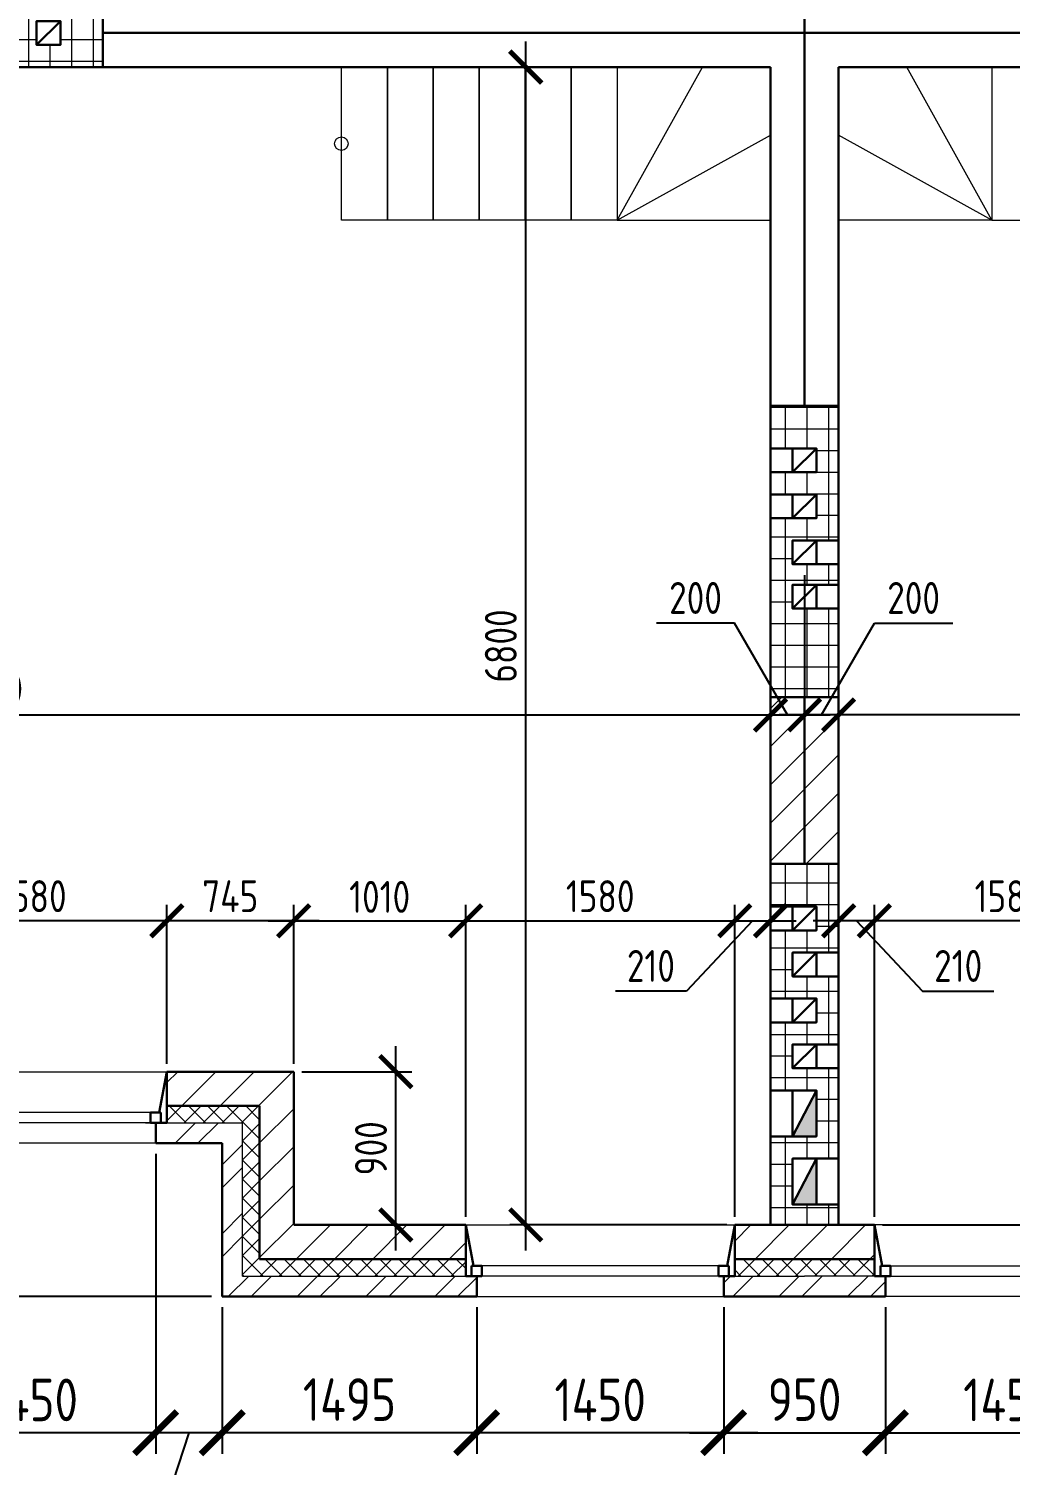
# Model space of a CAD drawing. Header units: millimetres. Extents: x -56498 to 234605, y -296269 to -29969.
# Drawn here: x 81026 to 86790, y -48897 to -40460 of the extents above; entities that cross this region are included whole.
import ezdxf

# ---------------------------------------------------------------- set-up
doc = ezdxf.new("R2010")
doc.units = ezdxf.units.MM
doc.header["$LTSCALE"] = 100
doc.header["$PDMODE"] = 35
for name, color, linetype, lineweight in [('0.3', 7, 'Continuous', 30), ('Розміри 0.09', 5, 'Continuous', 9), ('Тонкі 0.18', 142, 'Continuous', 18), ('Штрихування 0.09', 253, 'Continuous', 9)]:
    doc.layers.add(name, color=color, linetype=linetype, lineweight=lineweight)
doc.styles.add('GOST 2.304', font='CS_Gost2304.shx')
doc.dimstyles.new('SPDS', dxfattribs={"dimscale": 100, "dimtxt": 2.5, "dimasz": 2.5, "dimexe": 1.25, "dimexo": 0.625, "dimtad": 1, "dimrnd": 0.001, "dimtxsty": 'GOST 2.304', "dimblk": 'ARCHTICK', "dimcen": 2.5, "dimdle": 2, "dimadec": 0, "dimazin": 2, "dimtfac": 0.75, "dimtmove": 1, "dimatfit": 3, "dimfxl": 0, "dimtolj": 1, "dimarcsym": 0})
pattern_1 = [(45, (0, 59424.92), (-112.2532, 112.2532), [])]
pattern_2 = [(45, (0, 59424.92), (-56.1266, 56.1266), []), (135, (0, 59424.92), (-56.1266, -56.1266), [])]
pattern_3 = [(45, (0, 59424.92), (-202.05576, 202.05576), []), (45, (134.7, 59424.92), (-202.05576, 202.05576), [])]
pattern_4 = [(0, (0, 59424.92), (0, 127), []), (90, (0, 59424.92), (-127, 8e-15), [])]

# ---------------------------------------------------------------- blocks, each defined once
blk = doc.blocks.new('_ArchTick')
at = {"color": 0, "linetype": 'ByBlock', "const_width": 0.15}
blk.add_lwpolyline([(-0.5, -0.5), (0.5, 0.5)], dxfattribs=at)
blk = doc.blocks.new('*D986')
at = {"layer": 'Defpoints', "color": 0, "transparency": 16777216}
for p in [(83657.3, -47905.4), (85107.3, -47905.4), (83657.3, -48705.4)]:
    blk.add_point(p, dxfattribs=at)
at = {"layer": 'Розміри 0.09', "color": 0, "lineweight": -2, "transparency": 16777216}
for p, q in [((83657.3, -47967.9), (83657.3, -48830.4)), ((85107.3, -47967.9), (85107.3, -48830.4)), ((85307.3, -48705.4), (83457.3, -48705.4))]:
    blk.add_line(p, q, dxfattribs=at)
at = {"layer": 'Розміри 0.09', "color": 0, "lineweight": -2, "transparency": 16777216, "xscale": 250, "yscale": 250, "zscale": 250, "rotation": 180}
blk.add_blockref('_ArchTick', (83657.3, -48705.4), dxfattribs=at)
at = {"layer": 'Розміри 0.09', "color": 0, "lineweight": -2, "transparency": 16777216, "xscale": 250, "yscale": 250, "zscale": 250}
blk.add_blockref('_ArchTick', (85107.3, -48705.4), dxfattribs=at)
at = {"layer": 'Розміри 0.09', "color": 0, "transparency": 16777216, "insert": (84382.3, -48512.8), "char_height": 250, "attachment_point": 5, "style": 'GOST 2.304'}
blk.add_mtext('\\A1;1450', dxfattribs=at)
blk = doc.blocks.new('*D988')
at = {"layer": 'Defpoints', "color": 0, "transparency": 16777216}
for p in [(80322.3, -47005.4), (81772.3, -47005.4), (80322.3, -48705.4)]:
    blk.add_point(p, dxfattribs=at)
at = {"layer": 'Розміри 0.09', "color": 0, "lineweight": -2, "transparency": 16777216}
for p, q in [((80322.3, -47067.9), (80322.3, -48830.4)), ((81772.3, -47067.9), (81772.3, -48830.4)), ((81972.3, -48705.4), (80122.3, -48705.4))]:
    blk.add_line(p, q, dxfattribs=at)
at = {"layer": 'Розміри 0.09', "color": 0, "lineweight": -2, "transparency": 16777216, "xscale": 250, "yscale": 250, "zscale": 250, "rotation": 180}
blk.add_blockref('_ArchTick', (80322.3, -48705.4), dxfattribs=at)
at = {"layer": 'Розміри 0.09', "color": 0, "lineweight": -2, "transparency": 16777216, "xscale": 250, "yscale": 250, "zscale": 250}
blk.add_blockref('_ArchTick', (81772.3, -48705.4), dxfattribs=at)
at = {"layer": 'Розміри 0.09', "color": 0, "transparency": 16777216, "insert": (81047.3, -48512.8), "char_height": 250, "attachment_point": 5, "style": 'GOST 2.304'}
blk.add_mtext('\\A1;1450', dxfattribs=at)
blk = doc.blocks.new('*D989')
at = {"layer": 'Defpoints', "color": 0, "transparency": 16777216}
for p in [(82162.3, -47905.4), (83657.3, -47905.4), (82162.3, -48705.4)]:
    blk.add_point(p, dxfattribs=at)
at = {"layer": 'Розміри 0.09', "color": 0, "lineweight": -2, "transparency": 16777216}
for p, q in [((82162.3, -47967.9), (82162.3, -48830.4)), ((83657.3, -47967.9), (83657.3, -48830.4)), ((83857.3, -48705.4), (81962.3, -48705.4))]:
    blk.add_line(p, q, dxfattribs=at)
at = {"layer": 'Розміри 0.09', "color": 0, "lineweight": -2, "transparency": 16777216, "xscale": 250, "yscale": 250, "zscale": 250, "rotation": 180}
blk.add_blockref('_ArchTick', (82162.3, -48705.4), dxfattribs=at)
at = {"layer": 'Розміри 0.09', "color": 0, "lineweight": -2, "transparency": 16777216, "xscale": 250, "yscale": 250, "zscale": 250}
blk.add_blockref('_ArchTick', (83657.3, -48705.4), dxfattribs=at)
at = {"layer": 'Розміри 0.09', "color": 0, "transparency": 16777216, "insert": (82909.8, -48510.7), "char_height": 250, "attachment_point": 5, "style": 'GOST 2.304'}
blk.add_mtext('\\A1;1495', dxfattribs=at)
blk = doc.blocks.new('*D990')
at = {"layer": 'Defpoints', "color": 0, "transparency": 16777216}
for p in [(81772.3, -47005.4), (82162.3, -47905.4), (81772.3, -48705.4)]:
    blk.add_point(p, dxfattribs=at)
at = {"layer": 'Розміри 0.09', "color": 0, "lineweight": -2, "transparency": 16777216}
for p, q in [((81772.3, -47067.9), (81772.3, -48830.4)), ((82162.3, -47967.9), (82162.3, -48830.4)), ((82362.3, -48705.4), (81572.3, -48705.4)), ((81967.3, -48705.4), (81763.1, -49328.2)), ((81763.1, -49328.2), (81150.6, -49328.2))]:
    blk.add_line(p, q, dxfattribs=at)
at = {"layer": 'Розміри 0.09', "color": 0, "lineweight": -2, "transparency": 16777216, "xscale": 250, "yscale": 250, "zscale": 250, "rotation": 180}
blk.add_blockref('_ArchTick', (81772.3, -48705.4), dxfattribs=at)
at = {"layer": 'Розміри 0.09', "color": 0, "lineweight": -2, "transparency": 16777216, "xscale": 250, "yscale": 250, "zscale": 250}
blk.add_blockref('_ArchTick', (82162.3, -48705.4), dxfattribs=at)
at = {"layer": 'Розміри 0.09', "color": 0, "transparency": 16777216, "insert": (81456.9, -49133.5), "char_height": 250, "attachment_point": 5, "style": 'GOST 2.304'}
blk.add_mtext('\\A1;390', dxfattribs=at)
blk = doc.blocks.new('*D998')
at = {"layer": 'Defpoints', "color": 0, "transparency": 16777216}
for p in [(74662.3, -47005.4), (73223.3, -47905.4), (82162.3, -47905.4)]:
    blk.add_point(p, dxfattribs=at)
at = {"layer": 'Розміри 0.09', "color": 0, "lineweight": -2, "transparency": 16777216}
for p, q in [((73223.3, -46805.4), (73223.3, -48105.4)), ((74599.8, -47005.4), (73098.3, -47005.4)), ((82099.8, -47905.4), (73098.3, -47905.4))]:
    blk.add_line(p, q, dxfattribs=at)
at = {"layer": 'Розміри 0.09', "color": 0, "lineweight": -2, "transparency": 16777216, "xscale": 250, "yscale": 250, "zscale": 250}
for p, rotation in [((73223.3, -47005.4), 90), ((73223.3, -47905.4), 270)]:
    blk.add_blockref('_ArchTick', p, dxfattribs=dict(at, rotation=rotation))
at = {"layer": 'Розміри 0.09', "color": 0, "transparency": 16777216, "insert": (73028.6, -47455.4), "char_height": 250, "attachment_point": 5, "rotation": 90, "style": 'GOST 2.304'}
blk.add_mtext('\\A1;900', dxfattribs=at)
blk = doc.blocks.new('*D963')
at = {"layer": 'Defpoints', "color": 0, "transparency": 16777216}
for p in [(86057.3, -47905.4), (87507.3, -47905.4), (87507.3, -48705.4)]:
    blk.add_point(p, dxfattribs=at)
at = {"layer": 'Розміри 0.09', "color": 0, "lineweight": -2, "transparency": 16777216}
for p, q in [((86057.3, -47967.9), (86057.3, -48830.4)), ((87507.3, -47967.9), (87507.3, -48830.4)), ((85857.3, -48705.4), (87707.3, -48705.4))]:
    blk.add_line(p, q, dxfattribs=at)
at = {"layer": 'Розміри 0.09', "color": 0, "lineweight": -2, "transparency": 16777216, "xscale": 250, "yscale": 250, "zscale": 250, "rotation": 180}
blk.add_blockref('_ArchTick', (86057.3, -48705.4), dxfattribs=at)
at = {"layer": 'Розміри 0.09', "color": 0, "lineweight": -2, "transparency": 16777216, "xscale": 250, "yscale": 250, "zscale": 250}
blk.add_blockref('_ArchTick', (87507.3, -48705.4), dxfattribs=at)
at = {"layer": 'Розміри 0.09', "color": 0, "transparency": 16777216, "insert": (86782.3, -48512.8), "char_height": 250, "attachment_point": 5, "style": 'GOST 2.304'}
blk.add_mtext('\\A1;1450', dxfattribs=at)
blk = doc.blocks.new('*D966')
at = {"layer": 'Defpoints', "color": 0, "transparency": 16777216}
for p in [(85107.3, -47905.4), (86057.3, -47905.4), (86057.3, -48705.4)]:
    blk.add_point(p, dxfattribs=at)
at = {"layer": 'Розміри 0.09', "color": 0, "lineweight": -2, "transparency": 16777216}
for p, q in [((85107.3, -47967.9), (85107.3, -48830.4)), ((86057.3, -47967.9), (86057.3, -48830.4)), ((84907.3, -48705.4), (86257.3, -48705.4))]:
    blk.add_line(p, q, dxfattribs=at)
at = {"layer": 'Розміри 0.09', "color": 0, "lineweight": -2, "transparency": 16777216, "xscale": 250, "yscale": 250, "zscale": 250, "rotation": 180}
blk.add_blockref('_ArchTick', (85107.3, -48705.4), dxfattribs=at)
at = {"layer": 'Розміри 0.09', "color": 0, "lineweight": -2, "transparency": 16777216, "xscale": 250, "yscale": 250, "zscale": 250}
blk.add_blockref('_ArchTick', (86057.3, -48705.4), dxfattribs=at)
at = {"layer": 'Розміри 0.09', "color": 0, "transparency": 16777216, "insert": (85582.3, -48510.7), "char_height": 250, "attachment_point": 5, "style": 'GOST 2.304'}
blk.add_mtext('\\A1;950', dxfattribs=at)
blk = doc.blocks.new('*D1167')
at = {"layer": 'Defpoints', "color": 0, "transparency": 16777216}
for p in [(85992.3, -45699.2), (85992.3, -47485.4), (87572.3, -47485.4)]:
    blk.add_point(p, dxfattribs=at)
at = {"layer": 'Розміри 0.09', "color": 0, "lineweight": -2, "transparency": 16777216}
for p, q in [((85992.3, -47438.6), (85992.3, -45605.5)), ((87572.3, -47438.6), (87572.3, -45605.5)), ((87722.3, -45699.2), (85842.3, -45699.2))]:
    blk.add_line(p, q, dxfattribs=at)
at = {"layer": 'Розміри 0.09', "color": 0, "lineweight": -2, "transparency": 16777216, "xscale": 187.5, "yscale": 187.5, "zscale": 187.5, "rotation": 180}
blk.add_blockref('_ArchTick', (85992.3, -45699.2), dxfattribs=at)
at = {"layer": 'Розміри 0.09', "color": 0, "lineweight": -2, "transparency": 16777216, "xscale": 187.5, "yscale": 187.5, "zscale": 187.5}
blk.add_blockref('_ArchTick', (87572.3, -45699.2), dxfattribs=at)
at = {"layer": 'Розміри 0.09', "color": 0, "transparency": 16777216, "insert": (86782.3, -45554.7), "char_height": 187.5, "attachment_point": 5, "style": 'GOST 2.304'}
blk.add_mtext('\\A1;1580', dxfattribs=at)
blk = doc.blocks.new('*D1168')
at = {"layer": 'Defpoints', "color": 0, "transparency": 16777216}
for p in [(85782.3, -45699.2), (85782.3, -47485.4), (85992.3, -47485.4)]:
    blk.add_point(p, dxfattribs=at)
at = {"layer": 'Розміри 0.09', "color": 0, "lineweight": -2, "transparency": 16777216}
for p, q in [((85782.3, -47438.6), (85782.3, -45605.5)), ((85992.3, -47438.6), (85992.3, -45605.5)), ((86142.3, -45699.2), (85632.3, -45699.2)), ((85887.3, -45699.2), (86275.7, -46112.2)), ((86275.7, -46112.2), (86692.9, -46112.2))]:
    blk.add_line(p, q, dxfattribs=at)
at = {"layer": 'Розміри 0.09', "color": 0, "lineweight": -2, "transparency": 16777216, "xscale": 187.5, "yscale": 187.5, "zscale": 187.5, "rotation": 180}
blk.add_blockref('_ArchTick', (85782.3, -45699.2), dxfattribs=at)
at = {"layer": 'Розміри 0.09', "color": 0, "lineweight": -2, "transparency": 16777216, "xscale": 187.5, "yscale": 187.5, "zscale": 187.5}
blk.add_blockref('_ArchTick', (85992.3, -45699.2), dxfattribs=at)
at = {"layer": 'Розміри 0.09', "color": 0, "transparency": 16777216, "insert": (86484.3, -45964.3), "char_height": 187.5, "attachment_point": 5, "style": 'GOST 2.304'}
blk.add_mtext('\\A1;210', dxfattribs=at)
blk = doc.blocks.new('*D1181')
at = {"layer": 'Defpoints', "color": 0, "transparency": 16777216}
for p in [(85582.3, -43621.6), (85582.3, -44490.2), (85782.3, -45293.8)]:
    blk.add_point(p, dxfattribs=at)
at = {"layer": 'Розміри 0.09', "color": 0, "lineweight": -2, "transparency": 16777216}
for p, q in [((85582.3, -43668.5), (85582.3, -44583.9)), ((85682.3, -44490.2), (85992.9, -43951)), ((85992.9, -43951), (86452.2, -43951)), ((85782.3, -45246.9), (85782.3, -44396.4)), ((85932.3, -44490.2), (85432.3, -44490.2))]:
    blk.add_line(p, q, dxfattribs=at)
at = {"layer": 'Розміри 0.09', "color": 0, "lineweight": -2, "transparency": 16777216, "xscale": 187.5, "yscale": 187.5, "zscale": 187.5, "rotation": 180}
blk.add_blockref('_ArchTick', (85582.3, -44490.2), dxfattribs=at)
at = {"layer": 'Розміри 0.09', "color": 0, "lineweight": -2, "transparency": 16777216, "xscale": 187.5, "yscale": 187.5, "zscale": 187.5}
blk.add_blockref('_ArchTick', (85782.3, -44490.2), dxfattribs=at)
at = {"layer": 'Розміри 0.09', "color": 0, "transparency": 16777216, "insert": (86222.6, -43803.2), "char_height": 187.5, "attachment_point": 5, "style": 'GOST 2.304'}
blk.add_mtext('\\A1;200', dxfattribs=at)
blk = doc.blocks.new('*D1183')
at = {"layer": 'Defpoints', "color": 0, "transparency": 16777216}
for p in [(85782.3, -40685.4), (94982.3, -40685.4), (85782.3, -44490.2)]:
    blk.add_point(p, dxfattribs=at)
at = {"layer": 'Розміри 0.09', "color": 0, "lineweight": -2, "transparency": 16777216}
for p, q in [((85782.3, -40732.3), (85782.3, -44583.9)), ((94982.3, -40732.3), (94982.3, -44583.9)), ((95132.3, -44490.2), (85632.3, -44490.2))]:
    blk.add_line(p, q, dxfattribs=at)
at = {"layer": 'Розміри 0.09', "color": 0, "lineweight": -2, "transparency": 16777216, "xscale": 187.5, "yscale": 187.5, "zscale": 187.5, "rotation": 180}
blk.add_blockref('_ArchTick', (85782.3, -44490.2), dxfattribs=at)
at = {"layer": 'Розміри 0.09', "color": 0, "lineweight": -2, "transparency": 16777216, "xscale": 187.5, "yscale": 187.5, "zscale": 187.5}
blk.add_blockref('_ArchTick', (94982.3, -44490.2), dxfattribs=at)
at = {"layer": 'Розміри 0.09', "color": 0, "transparency": 16777216, "insert": (90382.3, -44336.8), "char_height": 187.5, "attachment_point": 5, "style": 'GOST 2.304'}
blk.add_mtext('\\A1;9200', dxfattribs=at)
blk = doc.blocks.new('*D1186')
at = {"layer": 'Defpoints', "color": 0, "transparency": 16777216}
for p in [(86019.7, -40685.4), (87219.7, -40685.4), (85992.3, -47485.4)]:
    blk.add_point(p, dxfattribs=at)
at = {"layer": 'Розміри 0.09', "color": 0, "lineweight": -2, "transparency": 16777216}
for p, q in [((87219.7, -47635.4), (87219.7, -40535.4)), ((86066.5, -40685.4), (87313.4, -40685.4)), ((86039.2, -47485.4), (87313.4, -47485.4))]:
    blk.add_line(p, q, dxfattribs=at)
at = {"layer": 'Розміри 0.09', "color": 0, "lineweight": -2, "transparency": 16777216, "xscale": 187.5, "yscale": 187.5, "zscale": 187.5}
for p, rotation in [((87219.7, -40685.4), 90), ((87219.7, -47485.4), 270)]:
    blk.add_blockref('_ArchTick', p, dxfattribs=dict(at, rotation=rotation))
at = {"layer": 'Розміри 0.09', "color": 0, "transparency": 16777216, "insert": (87073.6, -44085.4), "char_height": 187.5, "attachment_point": 5, "rotation": 90, "style": 'GOST 2.304'}
blk.add_mtext('\\A1;6800', dxfattribs=at)
blk = doc.blocks.new('*D1189')
at = {"layer": 'Defpoints', "color": 0, "transparency": 16777216}
for p in [(83592.3, -45699.2), (82582.3, -46585.4), (83592.3, -47485.4)]:
    blk.add_point(p, dxfattribs=at)
at = {"layer": 'Розміри 0.09', "color": 0, "lineweight": -2, "transparency": 16777216}
for p, q in [((82582.3, -46538.6), (82582.3, -45605.5)), ((83592.3, -47438.6), (83592.3, -45605.5)), ((82432.3, -45699.2), (83742.3, -45699.2))]:
    blk.add_line(p, q, dxfattribs=at)
at = {"layer": 'Розміри 0.09', "color": 0, "lineweight": -2, "transparency": 16777216, "xscale": 187.5, "yscale": 187.5, "zscale": 187.5, "rotation": 180}
blk.add_blockref('_ArchTick', (82582.3, -45699.2), dxfattribs=at)
at = {"layer": 'Розміри 0.09', "color": 0, "lineweight": -2, "transparency": 16777216, "xscale": 187.5, "yscale": 187.5, "zscale": 187.5}
blk.add_blockref('_ArchTick', (83592.3, -45699.2), dxfattribs=at)
at = {"layer": 'Розміри 0.09', "color": 0, "transparency": 16777216, "insert": (83087.3, -45558.6), "char_height": 187.5, "attachment_point": 5, "style": 'GOST 2.304'}
blk.add_mtext('\\A1;1010', dxfattribs=at)
blk = doc.blocks.new('*D1190')
at = {"layer": 'Defpoints', "color": 0, "transparency": 16777216}
for p in [(81837.3, -45699.2), (81837.3, -46585.4), (82582.3, -46585.4)]:
    blk.add_point(p, dxfattribs=at)
at = {"layer": 'Розміри 0.09', "color": 0, "lineweight": -2, "transparency": 16777216}
for p, q in [((81837.3, -46538.6), (81837.3, -45605.5)), ((82582.3, -46538.6), (82582.3, -45605.5)), ((82732.3, -45699.2), (81687.3, -45699.2))]:
    blk.add_line(p, q, dxfattribs=at)
at = {"layer": 'Розміри 0.09', "color": 0, "lineweight": -2, "transparency": 16777216, "xscale": 187.5, "yscale": 187.5, "zscale": 187.5, "rotation": 180}
blk.add_blockref('_ArchTick', (81837.3, -45699.2), dxfattribs=at)
at = {"layer": 'Розміри 0.09', "color": 0, "lineweight": -2, "transparency": 16777216, "xscale": 187.5, "yscale": 187.5, "zscale": 187.5}
blk.add_blockref('_ArchTick', (82582.3, -45699.2), dxfattribs=at)
at = {"layer": 'Розміри 0.09', "color": 0, "transparency": 16777216, "insert": (82209.8, -45554.7), "char_height": 187.5, "attachment_point": 5, "style": 'GOST 2.304'}
blk.add_mtext('\\A1;745', dxfattribs=at)
blk = doc.blocks.new('*D1191')
at = {"layer": 'Defpoints', "color": 0, "transparency": 16777216}
for p in [(80257.3, -45699.2), (80257.3, -46585.4), (81837.3, -46585.4)]:
    blk.add_point(p, dxfattribs=at)
at = {"layer": 'Розміри 0.09', "color": 0, "lineweight": -2, "transparency": 16777216}
for p, q in [((80257.3, -46538.6), (80257.3, -45605.5)), ((81837.3, -46538.6), (81837.3, -45605.5)), ((81987.3, -45699.2), (80107.3, -45699.2))]:
    blk.add_line(p, q, dxfattribs=at)
at = {"layer": 'Розміри 0.09', "color": 0, "lineweight": -2, "transparency": 16777216, "xscale": 187.5, "yscale": 187.5, "zscale": 187.5, "rotation": 180}
blk.add_blockref('_ArchTick', (80257.3, -45699.2), dxfattribs=at)
at = {"layer": 'Розміри 0.09', "color": 0, "lineweight": -2, "transparency": 16777216, "xscale": 187.5, "yscale": 187.5, "zscale": 187.5}
blk.add_blockref('_ArchTick', (81837.3, -45699.2), dxfattribs=at)
at = {"layer": 'Розміри 0.09', "color": 0, "transparency": 16777216, "insert": (81047.3, -45554.7), "char_height": 187.5, "attachment_point": 5, "style": 'GOST 2.304'}
blk.add_mtext('\\A1;1580', dxfattribs=at)
blk = doc.blocks.new('*D1194')
at = {"layer": 'Defpoints', "color": 0, "transparency": 16777216}
for p in [(85172.3, -45699.2), (83592.3, -47485.4), (85172.3, -47485.4)]:
    blk.add_point(p, dxfattribs=at)
at = {"layer": 'Розміри 0.09', "color": 0, "lineweight": -2, "transparency": 16777216}
for p, q in [((83592.3, -47438.6), (83592.3, -45605.5)), ((85172.3, -47438.6), (85172.3, -45605.5)), ((83442.3, -45699.2), (85322.3, -45699.2))]:
    blk.add_line(p, q, dxfattribs=at)
at = {"layer": 'Розміри 0.09', "color": 0, "lineweight": -2, "transparency": 16777216, "xscale": 187.5, "yscale": 187.5, "zscale": 187.5, "rotation": 180}
blk.add_blockref('_ArchTick', (83592.3, -45699.2), dxfattribs=at)
at = {"layer": 'Розміри 0.09', "color": 0, "lineweight": -2, "transparency": 16777216, "xscale": 187.5, "yscale": 187.5, "zscale": 187.5}
blk.add_blockref('_ArchTick', (85172.3, -45699.2), dxfattribs=at)
at = {"layer": 'Розміри 0.09', "color": 0, "transparency": 16777216, "insert": (84382.3, -45554.7), "char_height": 187.5, "attachment_point": 5, "style": 'GOST 2.304'}
blk.add_mtext('\\A1;1580', dxfattribs=at)
blk = doc.blocks.new('*D1195')
at = {"layer": 'Defpoints', "color": 0, "transparency": 16777216}
for p in [(85382.3, -45699.2), (85172.3, -47485.4), (85382.3, -47485.4)]:
    blk.add_point(p, dxfattribs=at)
at = {"layer": 'Розміри 0.09', "color": 0, "lineweight": -2, "transparency": 16777216}
for p, q in [((85172.3, -47438.6), (85172.3, -45605.5)), ((85382.3, -47438.6), (85382.3, -45605.5)), ((85277.3, -45699.2), (84888.8, -46112.2)), ((85022.3, -45699.2), (85532.3, -45699.2)), ((84888.8, -46112.2), (84471.7, -46112.2))]:
    blk.add_line(p, q, dxfattribs=at)
at = {"layer": 'Розміри 0.09', "color": 0, "lineweight": -2, "transparency": 16777216, "xscale": 187.5, "yscale": 187.5, "zscale": 187.5, "rotation": 180}
blk.add_blockref('_ArchTick', (85172.3, -45699.2), dxfattribs=at)
at = {"layer": 'Розміри 0.09', "color": 0, "lineweight": -2, "transparency": 16777216, "xscale": 187.5, "yscale": 187.5, "zscale": 187.5}
blk.add_blockref('_ArchTick', (85382.3, -45699.2), dxfattribs=at)
at = {"layer": 'Розміри 0.09', "color": 0, "transparency": 16777216, "insert": (84680.2, -45964.3), "char_height": 187.5, "attachment_point": 5, "style": 'GOST 2.304'}
blk.add_mtext('\\A1;210', dxfattribs=at)
blk = doc.blocks.new('*D1196')
at = {"layer": 'Defpoints', "color": 0, "transparency": 16777216}
for p in [(82582.3, -46585.4), (83182.3, -46585.4), (82582.3, -47485.4)]:
    blk.add_point(p, dxfattribs=at)
at = {"layer": 'Розміри 0.09', "color": 0, "lineweight": -2, "transparency": 16777216}
for p, q in [((83182.3, -47635.4), (83182.3, -46435.4)), ((82629.2, -46585.4), (83276, -46585.4)), ((82629.2, -47485.4), (83276, -47485.4))]:
    blk.add_line(p, q, dxfattribs=at)
at = {"layer": 'Розміри 0.09', "color": 0, "lineweight": -2, "transparency": 16777216, "xscale": 187.5, "yscale": 187.5, "zscale": 187.5}
for p, rotation in [((83182.3, -46585.4), 89.99999999999999), ((83182.3, -47485.4), 270)]:
    blk.add_blockref('_ArchTick', p, dxfattribs=dict(at, rotation=rotation))
at = {"layer": 'Розміри 0.09', "color": 0, "transparency": 16777216, "insert": (83036.2, -47035.4), "char_height": 187.5, "attachment_point": 5, "rotation": 90, "style": 'GOST 2.304'}
blk.add_mtext('\\A1;900', dxfattribs=at)
blk = doc.blocks.new('*D1208')
at = {"layer": 'Defpoints', "color": 0, "transparency": 16777216}
for p in [(85582.3, -43621.6), (85582.3, -44490.2), (85382.3, -45293.8)]:
    blk.add_point(p, dxfattribs=at)
at = {"layer": 'Розміри 0.09', "color": 0, "lineweight": -2, "transparency": 16777216}
for p, q in [((85582.3, -43668.5), (85582.3, -44583.9)), ((85171.7, -43951), (84712.3, -43951)), ((85482.3, -44490.2), (85171.7, -43951)), ((85382.3, -45246.9), (85382.3, -44396.4)), ((85232.3, -44490.2), (85732.3, -44490.2))]:
    blk.add_line(p, q, dxfattribs=at)
at = {"layer": 'Розміри 0.09', "color": 0, "lineweight": -2, "transparency": 16777216, "xscale": 187.5, "yscale": 187.5, "zscale": 187.5, "rotation": 180}
blk.add_blockref('_ArchTick', (85382.3, -44490.2), dxfattribs=at)
at = {"layer": 'Розміри 0.09', "color": 0, "lineweight": -2, "transparency": 16777216, "xscale": 187.5, "yscale": 187.5, "zscale": 187.5}
blk.add_blockref('_ArchTick', (85582.3, -44490.2), dxfattribs=at)
at = {"layer": 'Розміри 0.09', "color": 0, "transparency": 16777216, "insert": (84942, -43803.2), "char_height": 187.5, "attachment_point": 5, "style": 'GOST 2.304'}
blk.add_mtext('\\A1;200', dxfattribs=at)
blk = doc.blocks.new('*D1210')
at = {"layer": 'Defpoints', "color": 0, "transparency": 16777216}
for p in [(76182.3, -40685.4), (85382.3, -40685.4), (85382.3, -44490.2)]:
    blk.add_point(p, dxfattribs=at)
at = {"layer": 'Розміри 0.09', "color": 0, "lineweight": -2, "transparency": 16777216}
for p, q in [((76182.3, -40732.3), (76182.3, -44583.9)), ((85382.3, -40732.3), (85382.3, -44583.9)), ((76032.3, -44490.2), (85532.3, -44490.2))]:
    blk.add_line(p, q, dxfattribs=at)
at = {"layer": 'Розміри 0.09', "color": 0, "lineweight": -2, "transparency": 16777216, "xscale": 187.5, "yscale": 187.5, "zscale": 187.5, "rotation": 180}
blk.add_blockref('_ArchTick', (76182.3, -44490.2), dxfattribs=at)
at = {"layer": 'Розміри 0.09', "color": 0, "lineweight": -2, "transparency": 16777216, "xscale": 187.5, "yscale": 187.5, "zscale": 187.5}
blk.add_blockref('_ArchTick', (85382.3, -44490.2), dxfattribs=at)
at = {"layer": 'Розміри 0.09', "color": 0, "transparency": 16777216, "insert": (80782.3, -44336.8), "char_height": 187.5, "attachment_point": 5, "style": 'GOST 2.304'}
blk.add_mtext('\\A1;9200', dxfattribs=at)
blk = doc.blocks.new('*D1213')
at = {"layer": 'Defpoints', "color": 0, "transparency": 16777216}
for p in [(83944.9, -40685.4), (85144.9, -40685.4), (85172.3, -47485.4)]:
    blk.add_point(p, dxfattribs=at)
at = {"layer": 'Розміри 0.09', "color": 0, "lineweight": -2, "transparency": 16777216}
for p, q in [((83944.9, -47635.4), (83944.9, -40535.4)), ((85098, -40685.4), (83851.2, -40685.4)), ((85125.4, -47485.4), (83851.2, -47485.4))]:
    blk.add_line(p, q, dxfattribs=at)
at = {"layer": 'Розміри 0.09', "color": 0, "lineweight": -2, "transparency": 16777216, "xscale": 187.5, "yscale": 187.5, "zscale": 187.5}
for p, rotation in [((83944.9, -40685.4), 89.99999999999999), ((83944.9, -47485.4), 270)]:
    blk.add_blockref('_ArchTick', p, dxfattribs=dict(at, rotation=rotation))
at = {"layer": 'Розміри 0.09', "color": 0, "transparency": 16777216, "insert": (83798.9, -44085.4), "char_height": 187.5, "attachment_point": 5, "rotation": 90, "style": 'GOST 2.304'}
blk.add_mtext('\\A1;6800', dxfattribs=at)

msp = doc.modelspace()

# ---------------------------------------------------------------- hatches: boundary and pattern name
at = {"layer": '0.3'}
h = msp.add_hatch(color=256, dxfattribs=at)
h.paths.add_polyline_path([(85652.29, -46695.435), (85582.29, -46830.435), (85582.29, -46965.435), (85652.29, -46965.435)])
h.paths.add_polyline_path([(85582.29, -46830.435), (85512.29, -46965.435), (85582.29, -46965.435)])
h = msp.add_hatch(color=256, dxfattribs=at)
h.paths.add_polyline_path([(85652.29, -47095.435), (85582.29, -47230.435), (85582.29, -47365.435), (85652.29, -47365.435)])
h.paths.add_polyline_path([(85582.29, -47230.435), (85512.29, -47365.435), (85582.29, -47365.435)])
at = {"layer": 'Штрихування 0.09'}
h = msp.add_hatch(dxfattribs=at)
h.set_pattern_fill('NET', color=256, scale=40, style=0)
h.set_pattern_definition(pattern_4)
h.paths.add_polyline_path([(81072.29, -40415.435), (81072.29, -40285.435), (80042.29, -40285.435), (80042.29, -40685.435), (81462.29, -40685.435), (81462.29, -40285.435), (81212.29, -40285.435), (81212.29, -40415.435), (81212.29, -40555.435), (81072.29, -40555.435)])
h = msp.add_hatch(dxfattribs=at)
h.set_pattern_fill('NET', color=256, scale=40, style=0)
h.set_pattern_definition(pattern_4)
h.paths.add_polyline_path([(85782.29, -43865.405), (85652.29, -43865.405), (85512.29, -43865.405), (85512.29, -43725.405), (85652.29, -43725.405), (85782.29, -43725.405), (85782.29, -43605.405), (85652.29, -43605.405), (85512.29, -43605.405), (85512.29, -43465.405), (85652.29, -43465.405), (85782.29, -43465.405), (85782.29, -43285.435), (85782.29, -42675.405), (85382.29, -42675.405), (85382.29, -42755.435), (85382.29, -42925.405), (85512.29, -42925.405), (85652.29, -42925.405), (85652.29, -43065.405), (85512.29, -43065.405), (85382.29, -43065.405), (85382.29, -43195.405), (85512.29, -43195.405), (85652.29, -43195.405), (85652.29, -43335.405), (85512.29, -43335.405), (85382.29, -43335.405), (85382.29, -44385.405), (85782.29, -44385.405)])
h = msp.add_hatch(dxfattribs=at)
h.set_pattern_fill('ANSI31', color=256, scale=50, style=0)
h.set_pattern_definition(pattern_1)
h.paths.add_polyline_path([(85782.29, -44385.405), (85582.29, -44385.405), (85582.29, -45365.435), (85782.29, -45365.435)])
h.paths.add_polyline_path([(85582.29, -44385.405), (85382.29, -44385.405), (85382.29, -45365.435), (85582.29, -45365.435)])
h = msp.add_hatch(dxfattribs=at)
h.set_pattern_fill('NET', color=256, scale=40, style=0)
h.set_pattern_definition(pattern_4)
h.paths.add_polyline_path([(85782.29, -46025.435), (85652.29, -46025.435), (85512.29, -46025.435), (85512.29, -45885.435), (85652.29, -45885.435), (85782.29, -45885.435), (85782.29, -45365.435), (85382.29, -45365.435), (85382.29, -45615.435), (85512.29, -45615.435), (85652.29, -45615.435), (85652.29, -45755.435), (85512.29, -45755.435), (85382.29, -45755.435), (85382.29, -46155.435), (85512.29, -46155.435), (85652.29, -46155.435), (85652.29, -46295.435), (85512.29, -46295.435), (85382.29, -46295.435), (85382.29, -46695.435), (85512.29, -46695.435), (85652.29, -46695.435), (85652.29, -46965.435), (85512.29, -46965.435), (85382.29, -46965.435), (85382.29, -47185.435), (85382.29, -47485.435), (85782.29, -47485.435), (85782.29, -47365.435), (85652.29, -47365.435), (85512.29, -47365.435), (85512.29, -47095.435), (85652.29, -47095.435), (85782.29, -47095.435), (85782.29, -46785.435), (85782.29, -46565.435), (85652.29, -46565.435), (85512.29, -46565.435), (85512.29, -46425.435), (85652.29, -46425.435), (85782.29, -46425.435)])
h = msp.add_hatch(dxfattribs=at)
h.set_pattern_fill('ANSI31', color=256, scale=50, style=0)
h.set_pattern_definition(pattern_1)
h.paths.add_polyline_path([(82582.29, -46585.435), (81837.29, -46585.435), (81837.29, -46785.435), (82382.29, -46785.435), (82382.29, -47685.435), (83592.291, -47685.435), (83592.291, -47485.435), (82582.29, -47485.435)])
h = msp.add_hatch(dxfattribs=at)
h.set_pattern_fill('ANSI37', color=256, scale=25, style=0)
h.set_pattern_definition(pattern_2)
h.paths.add_polyline_path([(83592.291, -47685.435), (82382.29, -47685.435), (82382.29, -46785.435), (81837.29, -46785.435), (81837.29, -46885.435), (82282.29, -46885.435), (82282.29, -47785.435), (83592.291, -47785.435)])
h = msp.add_hatch(dxfattribs=at)
h.set_pattern_fill('ANSI32', color=256, scale=30, style=0)
h.set_pattern_definition(pattern_3)
h.paths.add_polyline_path([(83657.291, -47785.435), (83627.291, -47785.435), (83592.291, -47785.435), (82282.29, -47785.435), (82282.29, -46885.435), (81772.29, -46885.435), (81772.29, -47005.435), (82162.29, -47005.435), (82162.29, -47905.435), (83657.291, -47905.435)])
h = msp.add_hatch(dxfattribs=at)
h.set_pattern_fill('ANSI31', color=256, scale=50, style=0)
h.set_pattern_definition(pattern_1)
h.paths.add_polyline_path([(85992.29, -47485.435), (85782.29, -47485.435), (85382.29, -47485.435), (85172.291, -47485.435), (85172.291, -47685.435), (85582.29, -47685.435), (85992.29, -47685.435)])
h = msp.add_hatch(dxfattribs=at)
h.set_pattern_fill('ANSI37', color=256, scale=25, style=0)
h.set_pattern_definition(pattern_2)
h.paths.add_polyline_path([(85992.29, -47685.435), (85582.29, -47685.435), (85172.291, -47685.435), (85172.291, -47785.435), (85582.29, -47785.435), (85992.29, -47785.435)])
h = msp.add_hatch(dxfattribs=at)
h.set_pattern_fill('ANSI32', color=256, scale=30, style=0)
h.set_pattern_definition(pattern_3)
h.paths.add_polyline_path([(86057.29, -47785.435), (86027.29, -47785.435), (85992.29, -47785.435), (85582.29, -47785.435), (85107.291, -47785.435), (85107.291, -47905.435), (85582.29, -47905.435), (86057.29, -47905.435)])

# ---------------------------------------------------------------- linework, layer by layer
at = {"layer": '0.3'}
for p, q in [((85582.29, -40485.435), (85582.29, -38295.435)), ((81462.29, -40285.435), (81462.29, -40685.435)), ((85582.29, -40485.435), (81462.29, -40485.435)), ((85582.29, -40485.435), (85582.29, -42675.405)), ((85582.29, -40485.435), (91652.29, -40485.435)), ((85382.29, -40685.435), (76182.29, -40685.435)), ((85382.29, -40685.435), (76182.29, -40685.435)), ((85382.29, -40685.435), (85382.29, -47485.435)), ((85782.29, -40685.435), (85782.29, -47485.435)), ((85782.29, -40685.435), (94982.29, -40685.435)), ((85782.29, -40685.435), (94982.29, -40685.435)), ((85382.29, -42675.405), (85782.29, -42675.405)), ((85382.29, -42925.405), (85512.29, -42925.405)), ((85382.29, -43065.405), (85512.29, -43065.405)), ((85382.29, -43195.405), (85512.29, -43195.405)), ((85382.29, -43335.405), (85512.29, -43335.405)), ((85782.29, -43465.405), (85652.29, -43465.405)), ((85782.29, -43605.405), (85652.29, -43605.405)), ((85652.29, -43725.405), (85782.29, -43725.405)), ((85652.29, -43865.405), (85782.29, -43865.405)), ((85382.29, -44385.405), (85782.29, -44385.405)), ((85582.29, -44385.405), (85582.29, -45365.435)), ((85382.29, -45365.435), (85782.29, -45365.435)), ((85382.29, -45615.435), (85512.29, -45615.435)), ((85382.29, -45755.435), (85512.29, -45755.435)), ((85652.29, -45885.435), (85782.29, -45885.435)), ((85652.29, -46025.435), (85782.29, -46025.435)), ((85382.29, -46155.435), (85512.29, -46155.435)), ((85382.29, -46295.435), (85512.29, -46295.435)), ((85652.29, -46425.435), (85782.29, -46425.435)), ((85652.29, -46565.435), (85782.29, -46565.435)), ((81792.29, -46825.435), (81837.29, -46585.435)), ((81837.29, -46585.435), (82582.29, -46585.435)), ((81837.29, -46585.435), (81837.29, -46885.435)), ((82582.29, -47485.435), (82582.29, -46585.435)), ((85382.29, -46695.435), (85512.29, -46695.435)), ((81837.29, -46785.435), (82382.29, -46785.435)), ((82382.29, -47685.435), (82382.29, -46785.435)), ((81772.29, -47005.435), (81772.29, -46885.435)), ((81837.29, -46885.435), (81772.29, -46885.435)), ((85382.29, -46965.435), (85512.29, -46965.435)), ((81772.29, -47005.435), (82162.29, -47005.435)), ((82162.29, -47905.435), (82162.29, -47005.435)), ((85652.29, -47095.435), (85782.29, -47095.435)), ((85652.29, -47365.435), (85782.29, -47365.435)), ((82582.29, -47485.435), (83592.291, -47485.435)), ((83592.291, -47485.435), (83592.291, -47785.435)), ((83637.291, -47725.435), (83592.291, -47485.435)), ((85127.291, -47725.435), (85172.291, -47485.435)), ((85172.291, -47485.435), (85172.291, -47785.435)), ((85172.316, -47485.435), (85382.29, -47485.435)), ((85382.29, -47485.435), (85782.29, -47485.435)), ((85992.29, -47485.435), (85782.29, -47485.435)), ((85992.29, -47485.435), (85992.29, -47785.435)), ((86037.29, -47725.435), (85992.29, -47485.435)), ((82382.29, -47685.435), (83592.291, -47685.435)), ((85172.316, -47685.435), (85582.29, -47685.435)), ((85992.29, -47685.435), (85582.29, -47685.435)), ((83592.291, -47785.435), (83657.291, -47785.435)), ((83657.291, -47905.435), (83657.291, -47785.435)), ((85107.291, -47905.435), (85107.291, -47785.435)), ((85172.291, -47785.435), (85107.291, -47785.435)), ((85992.29, -47785.435), (86057.29, -47785.435)), ((86057.29, -47905.435), (86057.29, -47785.435)), ((82162.29, -47905.435), (83657.291, -47905.435)), ((85107.291, -47905.435), (85582.29, -47905.435)), ((86057.29, -47905.435), (85582.29, -47905.435))]:
    msp.add_line(p, q, dxfattribs=at)
for points in [[(81212.29, -40415.435), (81212.29, -40555.435), (81072.29, -40555.435), (81212.29, -40415.435), (81072.29, -40415.435), (81072.29, -40555.435)], [(85512.29, -43065.405), (85512.29, -42925.405), (85652.29, -42925.405), (85512.29, -43065.405), (85652.29, -43065.405), (85652.29, -42925.405)], [(85512.29, -43335.405), (85512.29, -43195.405), (85652.29, -43195.405), (85512.29, -43335.405), (85652.29, -43335.405), (85652.29, -43195.405)], [(85652.29, -43465.405), (85652.29, -43605.405), (85512.29, -43605.405), (85652.29, -43465.405), (85512.29, -43465.405), (85512.29, -43605.405)], [(85512.29, -43865.405), (85512.29, -43725.405), (85652.29, -43725.405), (85512.29, -43865.405), (85652.29, -43865.405), (85652.29, -43725.405)], [(85652.29, -45615.435), (85652.29, -45755.435), (85512.29, -45755.435), (85652.29, -45615.435), (85512.29, -45615.435), (85512.29, -45755.435)], [(85652.29, -45885.435), (85652.29, -46025.435), (85512.29, -46025.435), (85652.29, -45885.435), (85512.29, -45885.435), (85512.29, -46025.435)], [(85652.29, -46155.435), (85652.29, -46295.435), (85512.29, -46295.435), (85652.29, -46155.435), (85512.29, -46155.435), (85512.29, -46295.435)], [(85652.29, -46425.435), (85652.29, -46565.435), (85512.29, -46565.435), (85652.29, -46425.435), (85512.29, -46425.435), (85512.29, -46565.435)], [(85652.29, -46695.435), (85652.29, -46965.435), (85512.29, -46965.435), (85652.29, -46695.435), (85512.29, -46695.435), (85512.29, -46965.435)], [(85652.29, -47095.435), (85652.29, -47365.435), (85512.29, -47365.435), (85652.29, -47095.435), (85512.29, -47095.435), (85512.29, -47365.435)]]:
    msp.add_lwpolyline(points, dxfattribs=at)
for points in [[(81802.29, -46825.435), (81802.29, -46885.435), (81742.29, -46885.435), (81742.29, -46825.435)], [(83627.291, -47725.435), (83627.291, -47785.435), (83687.291, -47785.435), (83687.291, -47725.435)], [(85137.291, -47725.435), (85137.291, -47785.435), (85077.291, -47785.435), (85077.291, -47725.435)], [(86027.29, -47725.435), (86027.29, -47785.435), (86087.29, -47785.435), (86087.29, -47725.435)]]:
    msp.add_lwpolyline(points, close=True, dxfattribs=at)
at = {"layer": 'Тонкі 0.18'}
for p, q in [((84482.29, -41585.435), (84982.29, -40685.435)), ((86682.29, -41585.435), (86182.29, -40685.435)), ((84482.29, -41585.435), (85382.29, -41085.435)), ((86682.29, -41585.435), (85782.29, -41085.435)), ((80257.29, -46585.435), (81837.29, -46585.435)), ((81742.29, -46825.435), (80352.29, -46825.435)), ((81742.29, -46885.435), (80352.29, -46885.435)), ((81712.29, -46885.435), (82282.29, -46885.435)), ((82282.29, -47785.435), (82282.29, -46885.435)), ((81772.29, -47005.435), (80322.29, -47005.435)), ((83592.291, -47485.435), (85172.291, -47485.435)), ((87572.29, -47485.435), (85992.29, -47485.435)), ((85077.291, -47725.435), (83687.291, -47725.435)), ((86087.29, -47725.435), (87477.29, -47725.435)), ((82282.29, -47785.435), (83592.291, -47785.435)), ((85077.291, -47785.435), (83687.291, -47785.435)), ((85077.291, -47785.435), (85582.29, -47785.435)), ((86087.29, -47785.435), (85582.29, -47785.435)), ((86087.29, -47785.435), (87477.29, -47785.435)), ((83657.291, -47905.435), (85107.291, -47905.435)), ((87507.29, -47905.435), (86057.29, -47905.435))]:
    msp.add_line(p, q, dxfattribs=at)
for points in [[(83132.29, -41585.435), (82862.29, -41585.435), (82862.29, -40685.435), (83132.29, -40685.435)], [(83402.29, -41585.435), (83132.29, -41585.435), (83132.29, -40685.435), (83402.29, -40685.435)], [(83672.29, -41585.435), (83402.29, -41585.435), (83402.29, -40685.435), (83672.29, -40685.435)], [(83942.29, -41585.435), (83672.29, -41585.435), (83672.29, -40685.435), (83942.29, -40685.435)], [(84212.29, -41585.435), (83942.29, -41585.435), (83942.29, -40685.435), (84212.29, -40685.435)], [(84482.29, -41585.435), (84212.29, -41585.435), (84212.29, -40685.435), (84482.29, -40685.435)], [(85382.29, -40685.435), (84482.29, -40685.435), (84482.29, -41585.435), (85382.29, -41585.435)], [(85782.29, -40685.435), (86682.29, -40685.435), (86682.29, -41585.435), (85782.29, -41585.435)], [(86682.29, -41585.435), (86952.29, -41585.435), (86952.29, -40685.435), (86682.29, -40685.435)]]:
    msp.add_lwpolyline(points, close=True, dxfattribs=at)
msp.add_circle((82862.29, -41135.435), 40, dxfattribs=at)

# ---------------------------------------------------------------- dimensions: what is measured, and where the dimension line sits
at = {"layer": 'Розміри 0.09'}
for base, p1, p2, angle, override, picture, middle in [((83944.921, -40685.435), (85172.291, -47485.435), (85144.921, -40685.435), 270, {"dimscale": 75, "dimlfac": 1, "dimtxsty": 'GOST 2.304', "dimblk1": 'ArchTick', "dimblk2": 'ArchTick', "dimsah": 1, "dimtolj": 1}, '*D1213', (83798.87, -44085.435)), ((87219.66, -40685.435), (85992.29, -47485.435), (86019.66, -40685.435), 270, {"dimscale": 75, "dimlfac": 1, "dimtxsty": 'GOST 2.304', "dimblk1": 'ArchTick', "dimblk2": 'ArchTick', "dimsah": 1, "dimtolj": 1}, '*D1186', (87073.609, -44085.435)), ((85782.29, -44490.156), (94982.29, -40685.435), (85782.29, -40685.435), 180, {"dimscale": 75, "dimlfac": 1, "dimtxsty": 'GOST 2.304', "dimblk1": 'ArchTick', "dimblk2": 'ArchTick', "dimsah": 1, "dimtolj": 1}, '*D1183', (90382.29, -44336.844)), ((85992.29, -45699.243), (87572.29, -47485.435), (85992.29, -47485.435), 180, {"dimscale": 75, "dimlfac": 1, "dimtxsty": 'GOST 2.304', "dimblk1": 'ArchTick', "dimblk2": 'ArchTick', "dimsah": 1, "dimtolj": 1}, '*D1167', (86782.29, -45554.735)), ((83182.29, -46585.435), (82582.29, -47485.435), (82582.29, -46585.435), 270, {"dimscale": 75, "dimlfac": 1, "dimtxsty": 'GOST 2.304', "dimblk1": 'ArchTick', "dimblk2": 'ArchTick', "dimsah": 1, "dimtolj": 1}, '*D1196', (83036.24, -47035.435)), ((73223.29, -47905.435), (74662.29, -47005.435), (82162.29, -47905.435), 270, {"dimlfac": 1, "dimtxsty": 'GOST 2.304', "dimblk1": 'ArchTick', "dimblk2": 'ArchTick', "dimsah": 1, "dimtolj": 1}, '*D998', (73028.556, -47455.435)), ((87507.29, -48705.435), (86057.29, -47905.435), (87507.29, -47905.435), 180, {"dimlfac": 1, "dimtxsty": 'GOST 2.304', "dimblk1": 'ArchTick', "dimblk2": 'ArchTick', "dimsah": 1, "dimtolj": 1}, '*D963', (86782.29, -48512.757))]:
    dim = msp.add_linear_dim(base=base, p1=p1, p2=p2, angle=angle, dimstyle='SPDS', override=override, dxfattribs=at)
    dim.commit()
    dim.dimension.update_dxf_attribs({"geometry": picture, "text_midpoint": middle})
for base, p1, p2, override, picture, middle in [((85382.29, -44490.156), (76182.29, -40685.435), (85382.29, -40685.435), {"dimscale": 75, "dimlfac": 1, "dimtxsty": 'GOST 2.304', "dimblk1": 'ArchTick', "dimblk2": 'ArchTick', "dimsah": 1, "dimtolj": 1}, '*D1210', (80782.29, -44336.844)), ((80257.29, -45699.243), (81837.29, -46585.435), (80257.29, -46585.435), {"dimscale": 75, "dimlfac": 1, "dimtxsty": 'GOST 2.304', "dimblk1": 'ArchTick', "dimblk2": 'ArchTick', "dimsah": 1, "dimtolj": 1}, '*D1191', (81047.29, -45554.735)), ((81837.29, -45699.243), (82582.29, -46585.435), (81837.29, -46585.435), {"dimscale": 75, "dimlfac": 1, "dimtxsty": 'GOST 2.304', "dimblk1": 'ArchTick', "dimblk2": 'ArchTick', "dimsah": 1, "dimtolj": 1}, '*D1190', (82209.79, -45554.735)), ((83592.291, -45699.243), (82582.29, -46585.435), (83592.291, -47485.435), {"dimscale": 75, "dimlfac": 1, "dimtxsty": 'GOST 2.304', "dimblk1": 'ArchTick', "dimblk2": 'ArchTick', "dimsah": 1, "dimtolj": 1}, '*D1189', (83087.291, -45558.618)), ((85172.291, -45699.243), (83592.291, -47485.435), (85172.291, -47485.435), {"dimscale": 75, "dimlfac": 1, "dimtxsty": 'GOST 2.304', "dimblk1": 'ArchTick', "dimblk2": 'ArchTick', "dimsah": 1, "dimtolj": 1}, '*D1194', (84382.291, -45554.735)), ((80322.29, -48705.435), (81772.29, -47005.435), (80322.29, -47005.435), {"dimlfac": 1, "dimtxsty": 'GOST 2.304', "dimblk1": 'ArchTick', "dimblk2": 'ArchTick', "dimsah": 1, "dimtolj": 1}, '*D988', (81047.29, -48512.757)), ((82162.29, -48705.435), (83657.291, -47905.435), (82162.29, -47905.435), {"dimlfac": 1, "dimtxsty": 'GOST 2.304', "dimblk1": 'ArchTick', "dimblk2": 'ArchTick', "dimsah": 1, "dimtolj": 1}, '*D989', (82909.791, -48510.701)), ((83657.291, -48705.435), (85107.291, -47905.435), (83657.291, -47905.435), {"dimlfac": 1, "dimtxsty": 'GOST 2.304', "dimblk1": 'ArchTick', "dimblk2": 'ArchTick', "dimsah": 1, "dimtolj": 1}, '*D986', (84382.291, -48512.757)), ((86057.29, -48705.435), (85107.291, -47905.435), (86057.29, -47905.435), {"dimlfac": 1, "dimtxsty": 'GOST 2.304', "dimblk1": 'ArchTick', "dimblk2": 'ArchTick', "dimsah": 1, "dimtolj": 1}, '*D966', (85582.29, -48510.701))]:
    dim = msp.add_linear_dim(base=base, p1=p1, p2=p2, dimstyle='SPDS', override=override, dxfattribs=at)
    dim.commit()
    dim.dimension.update_dxf_attribs({"geometry": picture, "text_midpoint": middle})
for base, p1, p2, override, picture, middle in [((85582.29, -44490.156), (85382.29, -45293.767), (85582.29, -43621.578), {"dimscale": 75, "dimlfac": 1, "dimtxsty": 'GOST 2.304', "dimblk1": 'ArchTick', "dimblk2": 'ArchTick', "dimsah": 1, "dimtolj": 1}, '*D1208', (85124.832, -43951.043)), ((85382.29, -45699.244), (85172.292, -47485.431), (85382.29, -47485.435), {"dimscale": 75, "dimlfac": 1, "dimtxsty": 'GOST 2.304', "dimblk1": 'ArchTick', "dimblk2": 'ArchTick', "dimsah": 1, "dimtolj": 1}, '*D1195', (84841.965, -46112.17)), ((81772.29, -48705.435), (82162.29, -47905.435), (81772.29, -47005.435), {"dimlfac": 1, "dimtxsty": 'GOST 2.304', "dimblk1": 'ArchTick', "dimblk2": 'ArchTick', "dimsah": 1, "dimtolj": 1}, '*D990', (81700.604, -49328.233))]:
    dim = msp.add_linear_dim(base=base, p1=p1, p2=p2, dimstyle='SPDS', override=override, dxfattribs=at)
    dim.commit()
    dim.dimension.update_dxf_attribs({"geometry": picture, "text_midpoint": middle, "dimtype": 160})
for base, p1, p2, picture, middle in [((85582.29, -44490.156), (85782.29, -45293.767), (85582.29, -43621.578), '*D1181', (86039.748, -43951.043)), ((85782.29, -45699.244), (85992.289, -47485.431), (85782.29, -47485.435), '*D1168', (86322.616, -46112.17))]:
    dim = msp.add_linear_dim(base=base, p1=p1, p2=p2, angle=180, dimstyle='SPDS', override={"dimscale": 75, "dimlfac": 1, "dimtxsty": 'GOST 2.304', "dimblk1": 'ArchTick', "dimblk2": 'ArchTick', "dimsah": 1, "dimtolj": 1}, dxfattribs=at)
    dim.commit()
    dim.dimension.update_dxf_attribs({"geometry": picture, "text_midpoint": middle, "dimtype": 160})

doc.saveas('drawing.dxf')
